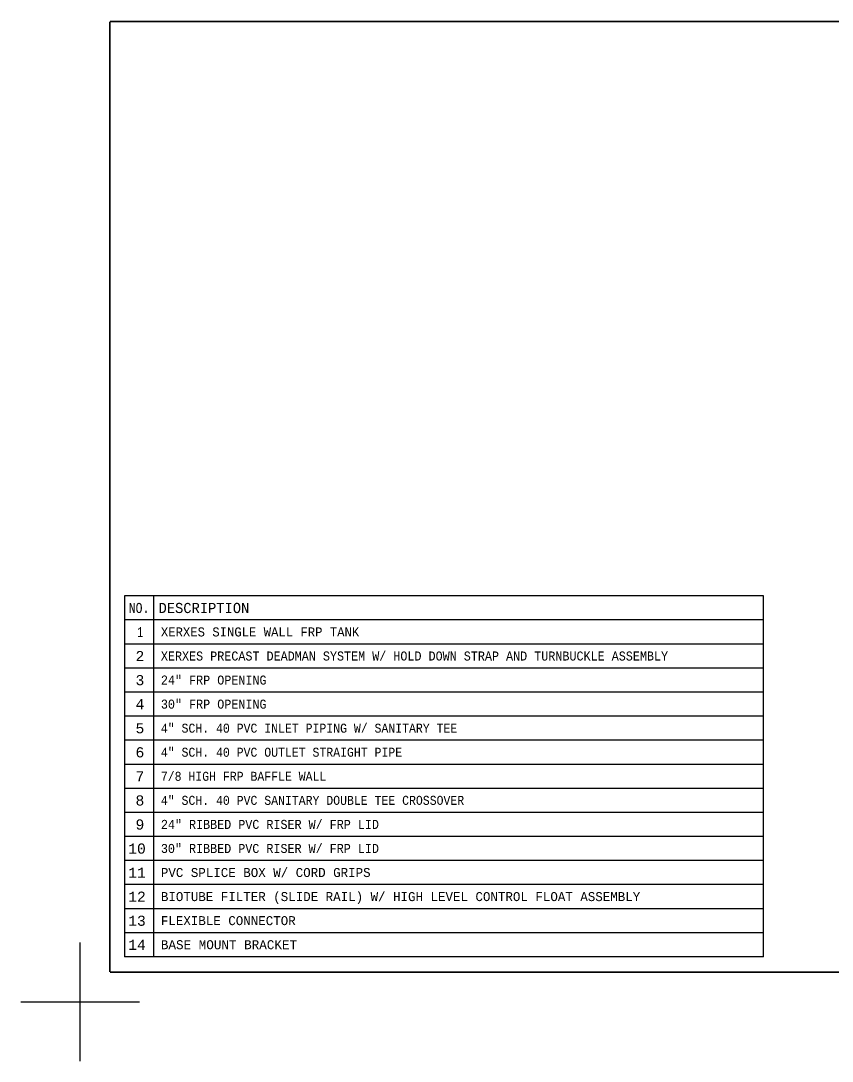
# Model space of a CAD drawing. Extents: x -13 to 356, y -85 to 125.
# Drawn here: x -1 to 12.66, y -1 to 16.51 of the extents above; entities that cross this region are included whole.
import ezdxf

# ---------------------------------------------------------------- set-up
doc = ezdxf.new("R2010")
doc.units = 0
doc.header["$MEASUREMENT"] = 0
doc.header["$PDMODE"] = 2
doc.header["$PDSIZE"] = -0.01
doc.layers.add('1', color=7, linetype='Continuous')
doc.styles.get("Standard").update_dxf_attribs({"font": 'monotxt.shx'})

msp = doc.modelspace()

# ---------------------------------------------------------------- linework, layer by layer
at = {"layer": '1', "color": 5, "linetype": 'Continuous'}
for p, q in [((11.5, 6.832), (0.743, 6.832)), ((0.743, 6.832), (0.743, 0.757)), ((1.234, 6.832), (1.234, 0.757)), ((11.5, 0.757), (11.5, 6.832)), ((11.5, 6.427), (0.743, 6.427)), ((11.5, 6.022), (0.743, 6.022)), ((11.5, 5.617), (0.743, 5.617)), ((11.5, 5.212), (0.743, 5.212)), ((11.5, 4.807), (0.743, 4.807)), ((11.5, 4.402), (0.743, 4.402)), ((11.5, 3.997), (0.743, 3.997)), ((11.5, 3.592), (0.743, 3.592)), ((11.5, 3.187), (0.743, 3.187)), ((11.5, 2.782), (0.743, 2.782)), ((11.5, 2.377), (0.743, 2.377)), ((11.5, 1.972), (0.743, 1.972)), ((11.5, 1.567), (0.743, 1.567)), ((11.5, 1.162), (0.743, 1.162)), ((11.5, 0.757), (0.743, 0.757))]:
    msp.add_line(p, q, dxfattribs=at)
at = {"layer": '1', "color": 5, "linetype": 'Continuous', "const_width": 0.0275}
for points in [[(0.5, 16.5), (0.5, 0.5)], [(0.5, 16.5), (21.5, 16.5)], [(0.5, 0.5), (21.5, 0.5)]]:
    msp.add_lwpolyline(points, dxfattribs=at)
at = {"layer": '1', "color": 1, "linetype": 'Continuous'}
msp.add_point((0, 0), dxfattribs=at)

# ---------------------------------------------------------------- texts
at = {"layer": '1', "color": 5, "linetype": 'Continuous'}
for s, height, width, p in [('NO.', 0.1709, 0.777667, (0.818, 6.544)), ('DESCRIPTION', 0.17086, 0.939091, (1.319, 6.544)), ('1', 0.171, 0.665, (0.96, 6.139)), ('XERXES SINGLE WALL FRP TANK', 0.15188, 0.940667, (1.358, 6.15)), ('XERXES PRECAST DEADMAN SYSTEM W/ HOLD DOWN STRAP AND TURNBUCKLE ASSEMBLY', 0.15188, 0.902067, (1.358, 5.745)), ('24" FRP OPENING', 0.15188, 0.902067, (1.358, 5.34)), ('30" FRP OPENING', 0.15188, 0.902067, (1.358, 4.935)), ('4" SCH. 40 PVC INLET PIPING W/ SANITARY TEE', 0.15188, 0.882674, (1.358, 4.53)), ('4" SCH. 40 PVC OUTLET STRAIGHT PIPE', 0.15188, 0.882674, (1.358, 4.125)), ('7/8 HIGH FRP BAFFLE WALL', 0.15188, 0.882674, (1.358, 3.72)), ('4" SCH. 40 PVC SANITARY DOUBLE TEE CROSSOVER', 0.15188, 0.882674, (1.358, 3.315)), ('24" RIBBED PVC RISER W/ FRP LID', 0.15188, 0.900871, (1.358, 2.91)), ('30" RIBBED PVC RISER W/ FRP LID', 0.15188, 0.900871, (1.358, 2.505)), ('PVC SPLICE BOX W/ CORD GRIPS', 0.15188, 0.959167, (1.358, 2.1)), ('BIOTUBE FILTER (SLIDE RAIL) W/ HIGH LEVEL CONTROL FLOAT ASSEMBLY', 0.15188, 0.959167, (1.358, 1.695)), ('FLEXIBLE CONNECTOR', 0.15188, 0.959167, (1.358, 1.29)), ('BASE MOUNT BRACKET', 0.15188, 0.968867, (1.358, 0.885))]:
    msp.add_text(s, height=height, dxfattribs=dict(at, width=width)).set_placement(p)
for s, height, p in [('2', 0.171, (0.931, 5.734)), ('3', 0.171, (0.931, 5.329)), ('4', 0.171, (0.931, 4.924)), ('5', 0.171, (0.931, 4.519)), ('6', 0.171, (0.931, 4.114)), ('7', 0.171, (0.931, 3.709)), ('8', 0.171, (0.931, 3.304)), ('9', 0.171, (0.931, 2.899)), ('10', 0.1709, (0.808, 2.494)), ('11', 0.1709, (0.808, 2.089)), ('12', 0.1709, (0.808, 1.684)), ('13', 0.1709, (0.808, 1.279)), ('14', 0.1709, (0.808, 0.874))]:
    msp.add_text(s, height=height, dxfattribs=at).set_placement(p)

doc.saveas('drawing.dxf')
